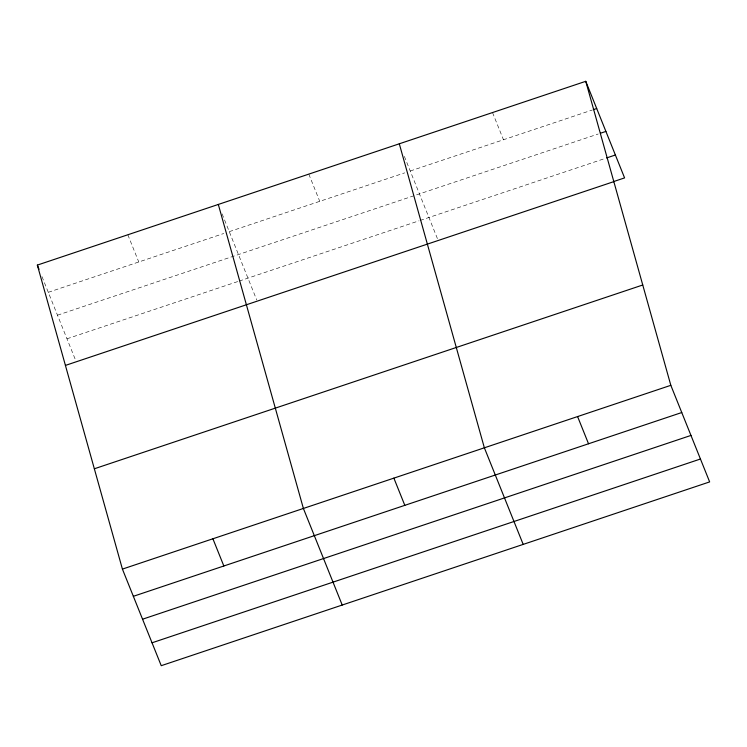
<?xml version="1.0" encoding="UTF-8"?>
<svg xmlns="http://www.w3.org/2000/svg" width="747" height="747" viewBox="0 0 747 747"><rect width="100%" height="100%" fill="white"/><g stroke="black" fill="none" stroke-linecap="round" stroke-linejoin="round"><path stroke-width="0.56" stroke-dasharray="3.73 2.8" d="M48.284 292.301L223.745 233.503M229.264 231.654L404.725 172.856M410.234 171.007L592.306 109.996M57.491 315.197L598.226 133.993M66.978 338.793L238.022 281.47M239.124 281.096L418.992 220.823M420.094 220.449L605.509 158.317M492.525 112.554L503.469 139.764M404.351 156.356L437.714 239.348M308.81 174.126L319.753 201.335M222.111 213.866L256.735 299.995M127.84 234.773L138.774 261.982M41.981 276.605L75.764 360.642"/><path stroke-width="1.12" d="M585.76 81.311L670.825 385.321L709.65 481.908L161.24 665.689L122.415 569.102L37.35 265.092L585.76 81.311L624.585 177.898L613.614 181.577M593.407 109.622L596.694 108.52M600.42 133.255L605.901 131.416M606.611 157.944L615.379 155.002M65.419 365.414L613.829 181.633M94.346 468.78L642.747 284.999M122.415 569.102L670.825 385.321M133.349 596.311L681.759 412.531M142.556 619.207L690.966 435.426M152.043 642.793L700.443 459.013M577.59 416.565L588.533 443.774M523.189 544.395L484.364 447.808L399.3 143.797M393.874 478.127L404.818 505.336M342.219 605.042L303.385 508.455L218.32 204.445M212.904 538.774L223.839 565.983M37.35 265.092L39.031 269.284"/></g></svg>
